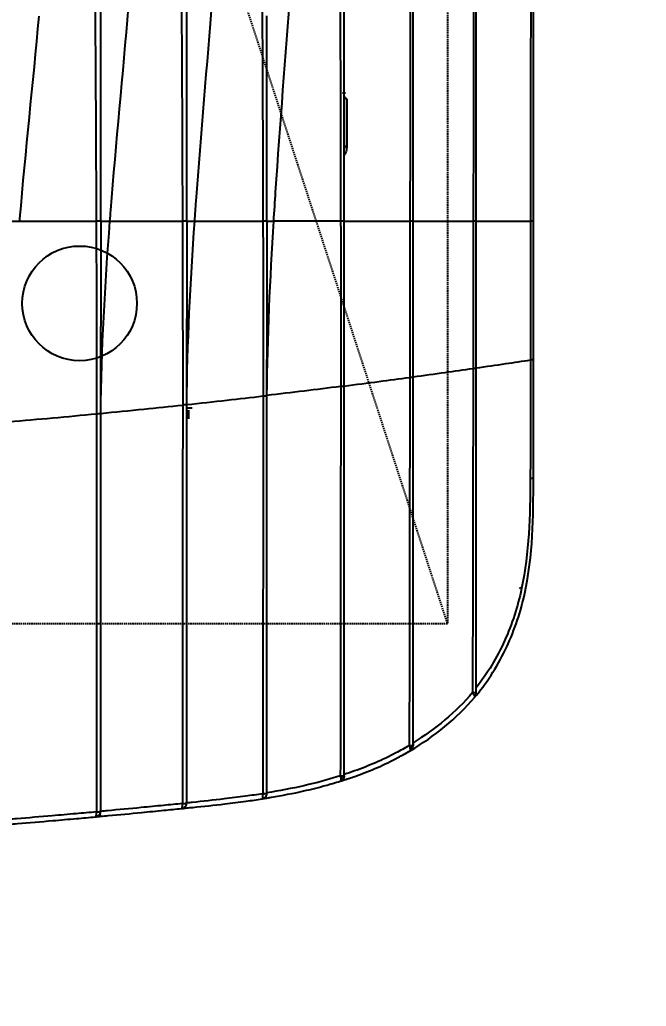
# Model space of a CAD drawing. Header units: millimetres. Extents: x 83042 to 109442, y 67232 to 86252.
# Drawn here: x 98561.9 to 98671.3, y 79793 to 79965 of the extents above; entities that cross this region are included whole.
import ezdxf

# ---------------------------------------------------------------- set-up
doc = ezdxf.new("R2010")
doc.units = ezdxf.units.MM
doc.linetypes.add('ACAD_ISO04W100', pattern=[30, 24, -3, 0, -3])
doc.linetypes.add('HIDDEN', pattern=[0.375, 0.25, -0.125])
for name, color, linetype in [('DIM', 7, 'Continuous'), ('도면층8', 8, 'Continuous'), ('면적', 241, 'ACAD_ISO04W100')]:
    doc.layers.add(name, color=color, linetype=linetype)
doc.styles.add('HY 울릉도 L', font='malgun.ttf')
doc.styles.add('YOURNAME', font='malgun.ttf')
doc.dimstyles.new('60', dxfattribs={"dimscale": 60, "dimtxt": 2, "dimasz": 1, "dimexe": 1, "dimexo": 1, "dimgap": 1, "dimtad": 1, "dimdec": 0, "dimrnd": 0.05, "dimdsep": 46, "dimlunit": 6, "dimtxsty": 'HY 울릉도 L', "dimblk": 'ARCHTICK', "dimcen": 2.5, "dimdle": 1, "dimclrd": 133, "dimclre": 133, "dimclrt": 30, "dimadec": 0, "dimazin": 0, "dimtfac": 1, "dimtdec": 0, "dimtix": 1, "dimtmove": 2, "dimatfit": 3, "dimldrblk": 'ARCHTICK', "dimfxl": 1, "dimlwd": -1, "dimlwe": -1, "dimarcsym": 0})
doc.dimstyles.new('YOURNAME-50', dxfattribs={"dimscale": 50, "dimtxt": 1.8, "dimasz": 0.9, "dimexe": 1, "dimexo": 3, "dimgap": 0.7, "dimtad": 1, "dimdec": 0, "dimzin": 0, "dimdsep": 46, "dimtxsty": 'YOURNAME', "dimblk": 'ARCHTICK', "dimcen": 0, "dimclrd": 1, "dimclre": 1, "dimclrt": 7, "dimadec": 0, "dimazin": 0, "dimtfac": 1, "dimtdec": 0, "dimtix": 1, "dimtmove": 2, "dimatfit": 3, "dimldrblk": 'ARCHTICK', "dimfxl": 1, "dimtolj": 1, "dimtzin": 0, "dimarcsym": 0})

# ---------------------------------------------------------------- blocks, each defined once
blk = doc.blocks.new('*U16')
at = {"color": 1, "linetype": 'HIDDEN'}
blk.add_line((39.94, 14.99), (1479.94, 484.99), dxfattribs=at)
at = {"color": 8}
for p, q in [((7.26, 75.5), (7.26, 75.5)), ((77.19, 60.2), (75.66, 60.2)), ((91.53, 33), (91.53, 33)), ((125.09, 32.95), (125.09, 33)), ((18.64, 21), (18.64, 21)), ((84.55, 21), (84.54, 21))]:
    blk.add_line(p, q, dxfattribs=at)
at = {"color": 1, "linetype": 'HIDDEN'}
blk.add_lwpolyline([(1479.94, 484.99), (1479.94, 14.99), (39.94, 14.99), (39.94, 484.99)], close=True, dxfattribs=at)
at = {"color": 8, "ltscale": 5}
blk.add_circle((95.79, 79.18), 10, dxfattribs=at)
at = {"color": 8}
for centre, major_axis, ratio, start_param, end_param in [((7.25, 76.3), (0.052, 0.798), 0.150698, 1.642644, 3.141934), ((7.26, 76.3), (0, -0.8), 0.154906, 4.774382, 6.283185), ((8.7, 61.3), (0.033, 0.799), 0.136296, 1.657406, 3.14181), ((8.7, 61.3), (0, -0.8), 0.139682, 4.79332, 6.283185), ((10.39, 47.3), (0, 0.8), 0.145746, 1.678566, 3.141593), ((10.39, 47.3), (0, -0.8), 0.119511, 4.816375, 6.283185), ((13.43, 33.8), (0, -0.8), 0.265872, 4.896749, 6.283185), ((13.47, 33.8), (0, -0.8), 0.09375, 4.847187, 6.283185), ((123.19, 32.65), (0, -0.3), 0.031187, 3.141593, 4.985372), ((18.64, 21.8), (0, 0.8), 0.414276, 1.924747, 3.141593), ((18.73, 21.8), (0, -0.8), 0.065781, 4.887072, 6.283185), ((109.86, 20.88), (0.189, 0.233), 0.187592, 5.682169, 6.283185), ((27.95, 10.8), (0, -0.8), 0.036559, 4.947692, 6.283185), ((27.78, 10.8), (0, 0.8), 0.561889, 2.263316, 3.141593), ((46.09, 2.62), (-0.177, 0.468), 0.136261, 1.898046, 3.142386)]:
    blk.add_ellipse(centre, major_axis=major_axis, ratio=ratio, start_param=start_param, end_param=end_param, dxfattribs=at)
for points, degree, knots in [([(4.97, 91.5), (4.97, 91.5), (4.97, 91.5), (5.01, 91.01), (5.05, 90.53), (5.26, 87.99), (5.43, 85.92), (5.72, 82.49), (5.84, 81.11), (6.06, 78.63), (6.16, 77.52), (6.26, 76.41)], 3, [0, 0, 0, 0, 0.000004, 0.000004, 0.096735, 0.096735, 0.506429, 0.506429, 0.779373, 0.779373, 1, 1, 1, 1]), ([(7.12, 76.25), (7.02, 77.43), (6.91, 78.61), (6.68, 81.18), (6.56, 82.57), (6.26, 86.03), (6.09, 88.11), (5.89, 90.62), (5.85, 91.06), (5.82, 91.5), (5.82, 91.5), (5.82, 91.5)], 3, [0, 0, 0, 0, 0.232545, 0.232545, 0.504897, 0.504897, 0.913704, 0.913704, 0.999996, 0.999996, 1, 1, 1, 1]), ([(110.14, 89.64), (110.28, 89.63), (122.22, 88.6), (134.11, 87.33), (145.88, 86.24)], 3, [0, 0, 0, 0, 0.011752, 1, 1, 1, 1]), ([(110.14, 89.64), (110.14, 88.59), (110.14, 86.45), (110.14, 83.16), (110.14, 79.76), (110.14, 77.46), (110.14, 76.29)], 3, [0, 0, 0, 0, 0.238679, 0.484981, 0.738792, 1, 1, 1, 1]), ([(6.26, 76.41), (6.26, 76.41), (6.26, 76.41), (6.27, 76.4), (6.27, 76.4), (6.27, 76.38), (6.28, 76.37), (6.32, 76.34), (6.36, 76.32), (6.45, 76.29), (6.53, 76.27), (6.69, 76.25), (6.77, 76.25), (6.94, 76.24), (7.03, 76.25), (7.12, 76.25)], 3, [0, 0, 0, 0, 0.004554, 0.004554, 0.044272, 0.044272, 0.184889, 0.184889, 0.355045, 0.355045, 0.613023, 0.613023, 0.798214, 0.798214, 1, 1, 1, 1]), ([(6.26, 76.41), (6.26, 76.41), (6.27, 76.41), (6.27, 76.38), (6.27, 76.37), (6.28, 76.28), (6.3, 76.22), (6.35, 76.08), (6.39, 76.01), (6.5, 75.84), (6.58, 75.75), (6.75, 75.63), (6.83, 75.59), (7, 75.53), (7.1, 75.51), (7.2, 75.5)], 3, [0, 0, 0, 0, 0.004555, 0.004555, 0.044275, 0.044275, 0.184893, 0.184893, 0.355049, 0.355049, 0.61302, 0.61302, 0.79821, 0.79821, 1, 1, 1, 1]), ([(76.54, 76.23), (76.55, 76.1), (76.57, 75.84), (76.6, 75.56), (76.61, 75.52), (76.61, 75.5)], 3, [0, 0, 0, 0, 0.336886, 0.669865, 1, 1, 1, 1]), ([(197.06, 76.7), (182.57, 76.7), (168.08, 76.61), (139.1, 76.43), (124.61, 76.34), (110.14, 76.29)], 3, [0, 0, 0, 0, 0.5, 0.5, 1, 1, 1, 1]), ([(110.14, 75.5), (110.14, 75.53), (110.14, 75.59), (110.14, 75.93), (110.14, 76.18), (110.14, 76.29)], 3, [0, 0, 0, 0, 0.394601, 0.728178, 1, 1, 1, 1]), ([(6.35, 75.5), (6.35, 75.5), (6.35, 75.5), (6.39, 75.06), (6.43, 74.63), (6.65, 72.25), (6.83, 70.31), (7.15, 67.07), (7.27, 65.77), (7.5, 63.45), (7.61, 62.43), (7.71, 61.4)], 3, [0, 0, 0, 0, 0.000004, 0.000004, 0.093122, 0.093122, 0.506225, 0.506225, 0.781415, 0.781415, 1, 1, 1, 1]), ([(8.58, 61.24), (8.47, 62.33), (8.36, 63.43), (8.12, 65.84), (8, 67.14), (7.68, 70.41), (7.5, 72.38), (7.28, 74.72), (7.24, 75.11), (7.21, 75.5), (7.21, 75.5), (7.21, 75.5)], 3, [0, 0, 0, 0, 0.231179, 0.231179, 0.505815, 0.505815, 0.918087, 0.918087, 0.999996, 0.999996, 1, 1, 1, 1]), ([(7.26, 75.5), (23.13, 75.5), (41.41, 75.5), (58.56, 75.5), (76.61, 75.5)], 2, [0, 0, 0, 0.492905, 0.492905, 1, 1, 1]), ([(76.61, 75.5), (76.85, 73), (77.33, 68.21), (77.82, 63.45), (78.06, 61.2)], 3, [0, 0, 0, 0, 0.524499, 1, 1, 1, 1]), ([(110.14, 73.89), (110.77, 73.84), (123.22, 72.86), (135.63, 71.64), (147.42, 70.63)], 3, [0, 0, 0, 0, 0.050839, 1, 1, 1, 1]), ([(110.14, 73.89), (110.14, 72.89), (110.14, 70.85), (110.14, 67.73), (110.14, 64.51), (110.14, 62.34), (110.14, 61.24)], 3, [0, 0, 0, 0, 0.238264, 0.484327, 0.738251, 1, 1, 1, 1]), ([(7.71, 61.4), (7.71, 61.4), (7.71, 61.4), (7.71, 61.39), (7.71, 61.38), (7.72, 61.36), (7.73, 61.35), (7.78, 61.32), (7.81, 61.3), (7.91, 61.27), (7.99, 61.25), (8.15, 61.23), (8.23, 61.23), (8.4, 61.23), (8.49, 61.23), (8.58, 61.24)], 3, [0, 0, 0, 0, 0.004516, 0.004516, 0.060274, 0.060274, 0.189768, 0.189768, 0.363921, 0.363921, 0.61661, 0.61661, 0.800474, 0.800474, 1, 1, 1, 1]), ([(7.71, 61.4), (7.71, 61.4), (7.71, 61.4), (7.71, 61.37), (7.72, 61.34), (7.73, 61.25), (7.75, 61.19), (7.8, 61.06), (7.84, 60.99), (7.96, 60.82), (8.05, 60.74), (8.22, 60.62), (8.3, 60.58), (8.47, 60.52), (8.57, 60.5), (8.66, 60.5)], 3, [0, 0, 0, 0, 0.004516, 0.004516, 0.060277, 0.060277, 0.189772, 0.189772, 0.363924, 0.363924, 0.616606, 0.616606, 0.800469, 0.800469, 1, 1, 1, 1]), ([(7.72, 61.35), (7.75, 61.07), (7.78, 60.78), (7.84, 60.14), (7.88, 59.77), (8.1, 57.56), (8.3, 55.7), (8.66, 52.62), (8.82, 51.38), (9.12, 49.21), (9.25, 48.28), (9.4, 47.35)], 3, [0, 0, 0, 0, 0.060502, 0.060502, 0.138457, 0.138457, 0.534383, 0.534383, 0.798681, 0.798681, 1, 1, 1, 1]), ([(10.3, 47.22), (10.14, 48.22), (9.99, 49.22), (9.69, 51.46), (9.53, 52.7), (9.16, 55.81), (8.96, 57.68), (8.74, 59.87), (8.71, 60.18), (8.68, 60.5), (8.68, 60.5), (8.68, 60.5)], 3, [0, 0, 0, 0, 0.227114, 0.227114, 0.507581, 0.507581, 0.928515, 0.928515, 0.999968, 0.999968, 1, 1, 1, 1]), ([(78.14, 60.5), (78.14, 60.52), (78.13, 60.55), (78.1, 60.82), (78.08, 61.07), (78.06, 61.2)], 3, [0, 0, 0, 0, 0.326547, 0.659518, 1, 1, 1, 1]), ([(78.14, 60.5), (78.39, 58.15), (78.88, 53.68), (79.39, 49.25), (79.64, 47.16)], 3, [0, 0, 0, 0, 0.524989, 1, 1, 1, 1]), ([(198.72, 61.62), (183.95, 61.62), (169.18, 61.53), (139.65, 61.35), (124.89, 61.28), (110.14, 61.24)], 3, [0, 0, 0, 0, 0.5, 0.5, 1, 1, 1, 1]), ([(110.14, 60.5), (110.14, 60.53), (110.14, 60.58), (110.14, 60.9), (110.14, 61.13), (110.14, 61.24)], 3, [0, 0, 0, 0, 0.395935, 0.729503, 1, 1, 1, 1]), ([(110.14, 59.1), (111.29, 59.02), (124.27, 58.09), (137.23, 56.92), (149.04, 55.99)], 3, [0, 0, 0, 0, 0.088816, 1, 1, 1, 1]), ([(110.14, 59.1), (110.14, 58.17), (110.14, 56.25), (110.14, 53.32), (110.14, 50.28), (110.14, 48.23), (110.14, 47.19)], 3, [0, 0, 0, 0, 0.235363, 0.480412, 0.73527, 1, 1, 1, 1]), ([(9.4, 47.35), (9.4, 47.35), (9.4, 47.34), (9.4, 47.34), (9.4, 47.33), (9.41, 47.31), (9.42, 47.3), (9.46, 47.27), (9.5, 47.25), (9.6, 47.22), (9.68, 47.21), (9.84, 47.19), (9.91, 47.19), (10.08, 47.2), (10.18, 47.2), (10.27, 47.21)], 3, [0, 0, 0, 0, 0.004561, 0.004561, 0.045321, 0.045321, 0.183106, 0.183106, 0.351747, 0.351747, 0.609125, 0.609125, 0.796595, 0.796595, 1, 1, 1, 1]), ([(9.4, 47.35), (9.4, 47.34), (9.4, 47.34), (9.4, 47.32), (9.41, 47.3), (9.43, 47.22), (9.45, 47.16), (9.5, 47.03), (9.54, 46.96), (9.66, 46.8), (9.76, 46.71), (9.93, 46.6), (10.02, 46.57), (10.19, 46.51), (10.29, 46.5), (10.39, 46.5)], 3, [0, 0, 0, 0, 0.00456, 0.00456, 0.045326, 0.045326, 0.183125, 0.183125, 0.351772, 0.351772, 0.609152, 0.609152, 0.796616, 0.796616, 1, 1, 1, 1]), ([(9.54, 46.5), (9.54, 46.5), (9.54, 46.5), (9.58, 46.24), (9.63, 45.98), (9.99, 43.82), (10.36, 41.93), (11.06, 38.81), (11.37, 37.56), (11.95, 35.45), (12.21, 34.57), (12.48, 33.7)], 3, [0, 0, 0, 0, 0.000005, 0.000005, 0.060466, 0.060466, 0.498822, 0.498822, 0.791344, 0.791344, 1, 1, 1, 1]), ([(79.64, 47.16), (79.65, 47.04), (79.68, 46.8), (79.71, 46.55), (79.72, 46.52), (79.72, 46.5)], 3, [0, 0, 0, 0, 0.344544, 0.677528, 1, 1, 1, 1]), ([(200.43, 47.55), (185.38, 47.55), (170.33, 47.45), (140.23, 47.28), (125.18, 47.22), (110.14, 47.19)], 3, [0, 0, 0, 0, 0.5, 0.5, 1, 1, 1, 1]), ([(110.14, 46.5), (110.14, 46.53), (110.14, 46.57), (110.14, 46.87), (110.14, 47.09), (110.14, 47.19)], 3, [0, 0, 0, 0, 0.395907, 0.729457, 1, 1, 1, 1]), ([(110.14, 45.31), (111.83, 45.2), (125.36, 44.33), (138.86, 43.22), (150.69, 42.36)], 3, [0, 0, 0, 0, 0.124687, 1, 1, 1, 1]), ([(110.14, 33.63), (110.14, 35), (110.14, 37.65), (110.14, 41.56), (110.14, 44.09), (110.14, 45.31)], 3, [0, 0, 0, 0, 0.356444, 0.689662, 1, 1, 1, 1]), ([(13.22, 33.65), (13.13, 33.63), (13.03, 33.62), (12.87, 33.6), (12.8, 33.6), (12.65, 33.6), (12.58, 33.62), (12.51, 33.66), (12.49, 33.68), (12.48, 33.7), (12.48, 33.7), (12.48, 33.7)], 3, [0, 0, 0, 0, 0.244338, 0.244338, 0.46683, 0.46683, 0.78498, 0.78498, 0.994908, 0.994908, 1, 1, 1, 1]), ([(13.43, 33), (13.33, 33), (13.22, 33.02), (13.04, 33.08), (12.95, 33.12), (12.76, 33.25), (12.67, 33.35), (12.55, 33.53), (12.51, 33.61), (12.48, 33.7), (12.48, 33.7), (12.48, 33.7)], 3, [0, 0, 0, 0, 0.244299, 0.244299, 0.466785, 0.466785, 0.784954, 0.784954, 0.994912, 0.994912, 1, 1, 1, 1]), ([(12.48, 33.7), (12.53, 33.57), (12.57, 33.44), (12.64, 33.21), (12.67, 33.1), (12.71, 33), (12.71, 33), (12.71, 33)], 3, [0, 0, 0, 0, 0.553326, 0.553326, 0.999919, 0.999919, 1, 1, 1, 1]), ([(12.71, 33), (12.71, 33), (12.71, 33), (12.93, 32.29), (13.16, 31.59), (13.85, 29.65), (14.34, 28.42), (15.39, 26), (15.97, 24.81), (16.97, 22.92), (17.36, 22.2), (17.78, 21.49)], 3, [0, 0, 0, 0, 0.000005, 0.000005, 0.176011, 0.176011, 0.489497, 0.489497, 0.803985, 0.803985, 1, 1, 1, 1]), ([(18.67, 21.66), (18.23, 22.42), (17.8, 23.2), (16.79, 25.15), (16.22, 26.34), (15.18, 28.75), (14.7, 29.98), (14.05, 31.81), (13.86, 32.4), (13.67, 33)], 3, [0, 0, 0, 0, 0.213946, 0.213946, 0.53186, 0.53186, 0.848701, 0.848701, 1, 1, 1, 1]), ([(81.3, 33.62), (81.31, 33.53), (81.32, 33.45), (81.34, 33.29), (81.35, 33.23), (81.36, 33.12), (81.37, 33.07), (81.38, 33.02), (81.38, 33), (81.38, 33)], 3, [0, 0, 0, 0, 0.251918, 0.251918, 0.503947, 0.503947, 0.754391, 0.754391, 1, 1, 1, 1]), ([(81.38, 33), (81.64, 30.97), (82.14, 27.12), (82.65, 23.34), (82.89, 21.57)], 3, [0, 0, 0, 0, 0.525747, 1, 1, 1, 1]), ([(202.24, 33.88), (186.89, 33.88), (171.54, 33.8), (140.83, 33.69), (125.49, 33.65), (110.14, 33.63)], 3, [0, 0, 0, 0, 0.5, 0.5, 1, 1, 1, 1]), ([(110.14, 33), (110.14, 33.05), (110.14, 33.13), (110.14, 33.48), (110.14, 33.63)], 3, [0, 0, 0, 0, 0.569783, 1, 1, 1, 1]), ([(123.18, 32.57), (122.97, 32.57), (122.75, 32.59), (122.2, 32.7), (121.87, 32.82), (121.57, 32.99)], 3, [0, 0, 0, 0, 0.377066, 0.377066, 1, 1, 1, 1]), ([(131.46, 32.57), (131.47, 32.62), (131.49, 32.73), (131.63, 32.9), (131.76, 32.93), (131.85, 32.95)], 3, [0, 0, 0, 0, 0.219574, 0.500671, 1, 1, 1, 1]), ([(17.78, 21.49), (17.78, 21.49), (17.78, 21.49), (17.79, 21.47), (17.82, 21.45), (17.91, 21.43), (17.98, 21.43), (18.15, 21.46), (18.24, 21.49), (18.33, 21.52)], 3, [0, 0, 0, 0, 0.00621, 0.00621, 0.286125, 0.286125, 0.666926, 0.666926, 1, 1, 1, 1]), ([(17.78, 21.49), (17.78, 21.49), (17.78, 21.49), (17.83, 21.41), (17.89, 21.33), (18.06, 21.18), (18.18, 21.11), (18.41, 21.02), (18.53, 21), (18.64, 21)], 3, [0, 0, 0, 0, 0.006203, 0.006203, 0.286153, 0.286153, 0.666961, 0.666961, 1, 1, 1, 1]), ([(18.64, 21), (18.64, 21), (18.65, 21), (18.67, 21), (18.7, 21), (18.73, 21)], 3, [0, 0, 0, 0, 0.078683, 0.078683, 1, 1, 1, 1]), ([(19.17, 21), (19, 21), (18.83, 21), (18.66, 21), (18.65, 21), (18.64, 21)], 3, [0, 0, 0, 0, 0.941032, 0.941032, 1, 1, 1, 1]), ([(82.89, 21.57), (74.02, 21.58), (65.16, 21.59), (46.46, 21.62), (36.63, 21.63), (24.09, 21.65), (21.38, 21.66), (18.67, 21.66)], 3, [0, 0, 0, 0, 0.413984, 0.413984, 0.873443, 0.873443, 1, 1, 1, 1]), ([(18.73, 21), (21.43, 21), (24.14, 21), (36.67, 21), (46.5, 21), (65.21, 21), (74.09, 21), (82.97, 21)], 3, [0, 0, 0, 0, 0.12646, 0.12646, 0.585568, 0.585568, 1, 1, 1, 1]), ([(19.17, 21), (29.56, 21), (39.96, 21), (61.12, 21), (71.89, 21), (82.76, 21), (82.87, 21), (82.97, 21)], 3, [0, 0, 0, 0, 0.488967, 0.488967, 0.995055, 0.995055, 1, 1, 1, 1]), ([(110.14, 21.54), (101.06, 21.55), (91.97, 21.57), (82.89, 21.57), (82.89, 21.57), (82.89, 21.57)], 3, [0, 0, 0, 0, 0.999998, 0.999998, 1, 1, 1, 1]), ([(82.89, 21.57), (82.9, 21.49), (82.92, 21.33), (82.95, 21.15), (82.96, 21.02), (82.97, 21.01), (82.97, 21)], 3, [0, 0, 0, 0, 0.261241, 0.499485, 0.75052, 1, 1, 1, 1]), ([(82.97, 21), (83.23, 19.12), (83.72, 15.58), (84.21, 12.13), (84.44, 10.53)], 3, [0, 0, 0, 0, 0.525941, 1, 1, 1, 1]), ([(204.03, 21.42), (194.02, 21.42), (184.01, 21.43), (163.82, 21.45), (153.65, 21.47), (133.06, 21.5), (122.66, 21.52), (111.55, 21.54), (110.84, 21.54), (110.14, 21.54)], 3, [0, 0, 0, 0, 0.319811, 0.319811, 0.644923, 0.644923, 0.97758, 0.97758, 1, 1, 1, 1]), ([(110.14, 21), (110.85, 21), (111.56, 21), (122.67, 21), (133.08, 21), (153.66, 21), (163.83, 21), (184.03, 21), (194.06, 21), (204.09, 21)], 3, [0, 0, 0, 0, 0.022631, 0.022631, 0.354983, 0.354983, 0.679805, 0.679805, 1, 1, 1, 1]), ([(110.14, 21), (110.14, 18.81), (110.15, 15.21), (110.15, 11.82), (110.14, 10.49)], 3, [0, 0, 0, 0, 0.610788, 1, 1, 1, 1]), ([(27.93, 10.61), (27.82, 10.54), (27.71, 10.46), (27.59, 10.39), (27.58, 10.38), (27.52, 10.34), (27.47, 10.31), (27.43, 10.29)], 3, [0, 0, 0, 0, 0.602639, 0.602639, 0.700862, 0.700862, 1, 1, 1, 1]), ([(84.44, 10.53), (84.44, 10.53), (84.44, 10.53), (80.44, 10.53), (76.44, 10.53), (66.94, 10.54), (61.45, 10.55), (50.47, 10.57), (44.97, 10.58), (35.63, 10.6), (31.78, 10.6), (27.93, 10.61)], 3, [0, 0, 0, 0, 0.000001, 0.000001, 0.21248, 0.21248, 0.503983, 0.503983, 0.795486, 0.795486, 1, 1, 1, 1]), ([(110.14, 10.49), (101.58, 10.51), (93.01, 10.52), (84.44, 10.53), (84.44, 10.53), (84.44, 10.53)], 3, [0, 0, 0, 0, 0.999998, 0.999998, 1, 1, 1, 1]), ([(84.44, 10.53), (84.47, 10.37), (84.51, 10.08), (84.52, 10.03), (84.52, 10)], 3, [0, 0, 0, 0, 0.526876, 1, 1, 1, 1]), ([(205.71, 10.38), (202, 10.38), (198.29, 10.38), (178.08, 10.39), (161.59, 10.41), (136.84, 10.45), (128.6, 10.46), (116.95, 10.48), (113.55, 10.49), (110.14, 10.49)], 3, [0, 0, 0, 0, 0.116518, 0.116518, 0.634308, 0.634308, 0.893201, 0.893201, 1, 1, 1, 1]), ([(27.13, 10.24), (27.13, 10.24), (27.13, 10.24), (27.16, 10.22), (27.19, 10.21), (27.26, 10.22), (27.31, 10.23), (27.38, 10.26), (27.4, 10.27), (27.43, 10.29)], 3, [0, 0, 0, 0, 0.00913, 0.00913, 0.424234, 0.424234, 0.800681, 0.800681, 1, 1, 1, 1]), ([(27.13, 10.24), (27.13, 10.23), (27.14, 10.23), (27.21, 10.17), (27.3, 10.12), (27.47, 10.05), (27.55, 10.02), (27.69, 10), (27.73, 10), (27.78, 10)], 3, [0, 0, 0, 0, 0.009114, 0.009114, 0.424228, 0.424228, 0.805411, 0.805411, 1, 1, 1, 1]), ([(27.16, 10.22), (27.16, 10.22), (27.16, 10.21), (27.18, 10.2), (27.23, 10.15), (27.31, 10.09), (27.37, 10.04), (27.41, 10.01), (27.42, 10)], 3, [0, 0, 0, 0, 0.055082, 0.234218, 0.553132, 0.775516, 0.931039, 1, 1, 1, 1]), ([(27.42, 10), (29.99, 7.85), (32.88, 6.06), (38.89, 3.25), (42.02, 2.21), (51.79, 0.07), (58.56, 0), (65.26, 0)], 3, [0, 0, 0, 0, 0.25, 0.25, 0.5, 0.5, 1, 1, 1, 1]), ([(27.78, 10), (27.76, 10), (27.74, 10), (27.65, 10), (27.58, 10), (27.49, 10), (27.46, 10), (27.43, 10), (27.42, 10), (27.42, 10)], 3, [0, 0, 0, 0, 0.088851, 0.088851, 0.481031, 0.481031, 0.789211, 0.789211, 1, 1, 1, 1]), ([(27.78, 10), (27.79, 10), (27.81, 10), (27.86, 10), (27.91, 10), (27.95, 10)], 3, [0, 0, 0, 0, 0.27435, 0.27435, 1, 1, 1, 1]), ([(27.95, 10), (31.81, 10), (35.66, 10), (45, 10), (50.49, 10), (61.47, 10), (66.96, 10), (76.48, 10), (80.5, 10), (84.52, 10)], 3, [0, 0, 0, 0, 0.204297, 0.204297, 0.495492, 0.495492, 0.786688, 0.786688, 1, 1, 1, 1]), ([(65.26, 0.54), (58.82, 0.56), (52.32, 0.72), (42.91, 2.74), (39.88, 3.71), (34.07, 6.33), (31.26, 8), (28.75, 10)], 3, [0, 0, 0, 0, 0.5, 0.5, 0.75, 0.75, 1, 1, 1, 1]), ([(84.53, 10), (84.78, 8.24), (85.26, 4.97), (85.72, 1.9), (85.93, 0.52)], 3, [0, 0, 0, 0, 0.529697, 1, 1, 1, 1]), ([(110.15, 10), (113.55, 10), (116.96, 10), (128.61, 10), (136.85, 10), (161.59, 10), (178.08, 10), (198.31, 10), (202.04, 10), (205.77, 10)], 3, [0, 0, 0, 0, 0.106844, 0.106844, 0.365542, 0.365542, 0.882945, 0.882945, 1, 1, 1, 1]), ([(110.15, 10), (110.15, 8.84), (110.15, 7.17), (110.15, 4.76), (110.15, 2.73), (110.15, 1.24), (110.15, 0.51)], 3, [0, 0, 0, 0, 0.343974, 0.49957, 0.756098, 1, 1, 1, 1]), ([(85.93, 0.52), (85.93, 0.52), (85.93, 0.52), (82.48, 0.52), (79.03, 0.52), (72.14, 0.52), (68.7, 0.52), (65.26, 0.54)], 3, [0, 0, 0, 0, 0.000003, 0.000003, 0.500936, 0.500936, 1, 1, 1, 1]), ([(65.26, 0), (68.7, 0), (72.14, 0), (79.03, 0), (82.49, 0), (85.94, 0)], 3, [0, 0, 0, 0, 0.499048, 0.499048, 1, 1, 1, 1]), ([(110.15, 0.51), (102.08, 0.52), (94.01, 0.52), (85.93, 0.52), (85.93, 0.52), (85.93, 0.52)], 3, [0, 0, 0, 0, 0.999998, 0.999998, 1, 1, 1, 1]), ([(207.32, 0.4), (198.84, 0.4), (190.36, 0.41), (165.87, 0.43), (149.86, 0.46), (125.95, 0.5), (118.05, 0.51), (110.15, 0.51)], 3, [0, 0, 0, 0, 0.261714, 0.261714, 0.756054, 0.756054, 1, 1, 1, 1]), ([(110.15, 0), (118.05, 0), (125.95, 0), (149.86, 0), (165.88, 0), (190.36, 0), (198.84, 0), (207.32, 0)], 3, [0, 0, 0, 0, 0.243953, 0.243953, 0.738293, 0.738293, 1, 1, 1, 1])]:
    blk.add_open_spline(points, degree=degree, knots=knots, dxfattribs=at)
for points, degree in [([(75.16, 91.5), (75.59, 86.42), (76.05, 81.31), (76.54, 76.23)], 3), ([(110.14, 91.5), (110.14, 90.87), (110.14, 90.24), (110.14, 89.62)], 3), ([(6.28, 76.32), (6.3, 76.05), (6.33, 75.77), (6.35, 75.5)], 3), ([(7.14, 76.25), (7.13, 76.25), (7.13, 76.25), (7.12, 76.25)], 3), ([(76.54, 76.23), (53.32, 76.23), (30.15, 76.24), (7.14, 76.25)], 3), ([(110.14, 76.29), (98.93, 76.25), (87.73, 76.23), (76.54, 76.23)], 3), ([(6.35, 75.5), (6.35, 75.54), (6.73, 75.61), (7.2, 75.66)], 3), ([(7.2, 75.5), (7.22, 75.5), (7.24, 75.5), (7.26, 75.5)], 3), ([(7.26, 75.5), (30.26, 75.5), (53.41, 75.5), (76.61, 75.5)], 3), ([(76.61, 75.5), (77.01, 75.5), (77.42, 75.5), (77.82, 75.5)], 3), ([(76.61, 75.5), (87.78, 75.39), (98.97, 74.75), (110.14, 73.89)], 3), ([(76.61, 75.5), (76.61, 75.5), (76.61, 75.5), (76.61, 75.5)], 3), ([(77.82, 75.5), (81.93, 75.5), (86.03, 75.5), (90.14, 75.5)], 3), ([(90.14, 75.5), (90.69, 75.5), (91.23, 75.5), (91.78, 75.5)], 3), ([(110.14, 75.5), (104.02, 75.5), (97.89, 75.5), (91.78, 75.5)], 3), ([(110.14, 75.5), (121.46, 75.5), (132.79, 75.5), (144.12, 75.5)], 3), ([(110.14, 75.5), (110.14, 74.95), (110.14, 74.42), (110.14, 73.89)], 3), ([(144.12, 75.5), (145.05, 75.5), (145.99, 75.5), (146.92, 75.5)], 3), ([(8.59, 61.24), (8.59, 61.24), (8.59, 61.24), (8.58, 61.24)], 3), ([(78.06, 61.2), (54.84, 61.2), (31.66, 61.22), (8.59, 61.24)], 3), ([(8.66, 60.5), (8.68, 60.5), (8.69, 60.5), (8.7, 60.5)], 3), ([(8.7, 60.5), (31.76, 60.5), (54.93, 60.5), (78.14, 60.5)], 3), ([(77.56, 60.5), (77.56, 60.19), (77.56, 59.87), (77.56, 59.56)], 3), ([(110.14, 61.24), (99.44, 61.21), (88.75, 61.19), (78.06, 61.2)], 3), ([(78.14, 60.5), (82.03, 60.5), (85.93, 60.5), (89.82, 60.5)], 3), ([(78.14, 60.5), (88.8, 60.4), (99.48, 59.85), (110.14, 59.1)], 3), ([(78.14, 60.5), (78.14, 60.5), (78.14, 60.5), (78.14, 60.5)], 3), ([(89.82, 60.5), (90.92, 60.5), (92.02, 60.5), (93.11, 60.5)], 3), ([(110.14, 60.5), (104.46, 60.5), (98.79, 60.5), (93.11, 60.5)], 3), ([(110.14, 60.5), (122.93, 60.5), (135.72, 60.5), (148.52, 60.5)], 3), ([(110.14, 60.5), (110.14, 60.02), (110.14, 59.55), (110.14, 59.09)], 3), ([(9.41, 47.35), (9.45, 47.06), (9.49, 46.78), (9.54, 46.5)], 3), ([(10.3, 47.22), (10.29, 47.22), (10.28, 47.21), (10.27, 47.21)], 3), ([(79.64, 47.16), (56.48, 47.17), (33.35, 47.19), (10.3, 47.22)], 3), ([(10.39, 46.5), (33.44, 46.5), (56.56, 46.5), (79.72, 46.5)], 3), ([(10.39, 46.5), (10.39, 46.5), (10.39, 46.5), (10.39, 46.5)], 3), ([(13.39, 33.69), (12.09, 37.86), (11.15, 42.17), (10.44, 46.5)], 3), ([(110.14, 47.19), (99.97, 47.16), (89.8, 47.15), (79.64, 47.16)], 3), ([(79.72, 46.5), (80.86, 46.5), (82, 46.5), (83.14, 46.5)], 3), ([(79.72, 46.5), (89.85, 46.4), (100, 45.93), (110.14, 45.31)], 3), ([(79.72, 46.5), (79.72, 46.5), (79.72, 46.5), (79.72, 46.5)], 3), ([(81.3, 33.62), (80.76, 37.84), (80.23, 42.16), (79.72, 46.5)], 3), ([(83.14, 46.5), (84.09, 46.5), (85.03, 46.5), (85.98, 46.5)], 3), ([(110.14, 46.5), (102.08, 46.5), (94.03, 46.5), (85.98, 46.5)], 3), ([(110.14, 46.5), (114.54, 46.5), (118.94, 46.5), (123.34, 46.5)], 3), ([(110.14, 46.5), (110.14, 46.09), (110.14, 45.69), (110.14, 45.3)], 3), ([(123.34, 46.5), (123.75, 46.5), (124.15, 46.5), (124.55, 46.5)], 3), ([(124.55, 46.5), (131.67, 46.5), (138.78, 46.5), (145.9, 46.5)], 3), ([(12.71, 33), (12.7, 33.01), (12.8, 33.05), (12.97, 33.11)], 3), ([(13.39, 33.69), (13.34, 33.68), (13.28, 33.67), (13.22, 33.65)], 3), ([(81.3, 33.62), (58.63, 33.63), (35.99, 33.66), (13.39, 33.69)], 3), ([(13.43, 33), (13.44, 33), (13.46, 33), (13.47, 33)], 3), ([(13.47, 33), (36.07, 33), (58.71, 33), (81.38, 33)], 3), ([(110.14, 33.63), (100.52, 33.61), (90.91, 33.61), (81.3, 33.62)], 3), ([(81.38, 33), (90.96, 33), (100.55, 33), (110.14, 33)], 3), ([(81.38, 33), (81.38, 33)], 1), ([(110.14, 33), (140.87, 33), (171.62, 33), (202.37, 33)], 3), ([(110.14, 33), (110.14, 29.11), (110.15, 25.23), (110.14, 21.54)], 3), ([(122.67, 33), (122.84, 32.97), (123.02, 32.95), (123.19, 32.95)], 3), ([(123.19, 32.95), (126.07, 32.95), (128.96, 32.95), (131.85, 32.95)], 3), ([(132.49, 33.32), (132.49, 32.79)], 1), ([(131.46, 32.57), (128.7, 32.57), (125.94, 32.57), (123.18, 32.57)], 3), ([(17.79, 21.49), (20.27, 17.25), (23.41, 13.38), (27.13, 10.24)], 3), ([(18.67, 21.66), (18.56, 21.61), (18.44, 21.56), (18.33, 21.52)], 3), ([(27.93, 10.61), (24.48, 13.56), (21.57, 17.12), (19.17, 21)], 3), ([(82.97, 21), (92.03, 21), (101.08, 21), (110.14, 21)], 3), ([(82.97, 21), (82.97, 21)], 1), ([(110.14, 21), (110.14, 21), (110.14, 21.23), (110.14, 21.54)], 3), ([(110.15, 10), (110.14, 10), (110.14, 10.2), (110.14, 10.49)], 3), ([(27.43, 10), (27.43, 10)], 1), ([(84.52, 10), (93.06, 10), (101.6, 10), (110.15, 10)], 3), ([(84.53, 10), (84.52, 10)], 1), ([(65.26, 0), (65.26, 0), (65.26, 0.21), (65.26, 0.54)], 3), ([(85.94, 0), (85.94, 0), (85.94, 0.21), (85.93, 0.52)], 3), ([(85.94, 0), (94.01, 0), (102.08, 0), (110.15, 0)], 3), ([(110.15, 0), (110.15, 0), (110.15, 0.2), (110.14, 0.51)], 3)]:
    blk.add_open_spline(points, degree=degree, dxfattribs=at)
blk = doc.blocks.new('_ARCHTICK')
at = {"color": 0, "linetype": 'ByBlock', "const_width": 0.075}
blk.add_lwpolyline([(-0.25, -0.25), (0.25, 0.25)], dxfattribs=at)
blk = doc.blocks.new('*D115')
at = {"layer": 'Defpoints', "color": 0, "transparency": 16777216}
for p in [(98984.01, 80611.03), (99164.01, 80611.03), (99164.01, 80522.55), (95664.01, 72291.03), (95664.01, 71841.03), (95793.06, 71841.03)]:
    blk.add_point(p, dxfattribs=at)
at = {"layer": 'DIM', "color": 133, "transparency": 16777216}
for p, q in [((95793.06, 72351.03), (95793.06, 71781.03)), ((95724.01, 72291.03), (95853.06, 72291.03)), ((95724.01, 71841.03), (95853.06, 71841.03))]:
    blk.add_line(p, q, dxfattribs=at)
at = {"layer": '면적', "color": 1, "lineweight": -2, "transparency": 16777216}
for p, q in [((98984.01, 80522.55), (98939.01, 80522.55)), ((98984.01, 80522.55), (99164.01, 80522.55)), ((99164.01, 80522.55), (99209.01, 80522.55)), ((98984.01, 80461.03), (98984.01, 80472.55)), ((99164.01, 80461.03), (99164.01, 80472.55))]:
    blk.add_line(p, q, dxfattribs=at)
at = {"layer": 'DIM', "color": 133, "transparency": 16777216, "xscale": 60, "yscale": 60, "zscale": 60}
for p, rotation in [((95793.06, 72291.03), 90), ((95793.06, 71841.03), 270)]:
    blk.add_blockref('_ARCHTICK', p, dxfattribs=dict(at, rotation=rotation))
at = {"layer": '면적', "color": 1, "lineweight": -2, "transparency": 16777216, "xscale": 45, "yscale": 45, "zscale": 45}
blk.add_blockref('_ARCHTICK', (98984.01, 80522.55), dxfattribs=at)
at = {"layer": '면적', "color": 1, "lineweight": -2, "transparency": 16777216, "xscale": 45, "yscale": 45, "zscale": 45, "rotation": 180}
blk.add_blockref('_ARCHTICK', (99164.01, 80522.55), dxfattribs=at)
at = {"layer": 'DIM', "color": 30, "transparency": 16777216, "insert": (95671.06, 72066.03), "char_height": 120, "attachment_point": 5, "rotation": 90, "style": 'HY 울릉도 L'}
blk.add_mtext('450', dxfattribs=at)
at = {"layer": '면적', "color": 7, "transparency": 16777216, "insert": (99074.01, 80602.55), "char_height": 90, "attachment_point": 5, "style": 'YOURNAME'}
blk.add_mtext('\\A1;180', dxfattribs=at)

msp = doc.modelspace()

# ---------------------------------------------------------------- block references
at = {"layer": '도면층8', "rotation": 90}
msp.add_blockref('*U16', (98651.57, 79819.76), dxfattribs=at)

# ---------------------------------------------------------------- dimensions: what is measured, and where the dimension line sits
at = {"layer": 'DIM'}
dim = msp.add_linear_dim(base=(95793.06, 71841.03), p1=(95664.01, 72291.03), p2=(95664.01, 71841.03), angle=90, dimstyle='60', dxfattribs=at)
dim.commit()
dim.dimension.update_dxf_attribs({"geometry": '*D115', "text_midpoint": (95671.06, 72066.03)})
at = {"layer": '면적'}
dim = msp.add_linear_dim(base=(99164.01, 80522.55), p1=(98984.01, 80611.03), p2=(99164.01, 80611.03), dimstyle='YOURNAME-50', dxfattribs=at)
dim.commit()
dim.dimension.update_dxf_attribs({"geometry": '*D115', "text_midpoint": (99074.01, 80602.55)})

doc.saveas('drawing.dxf')
